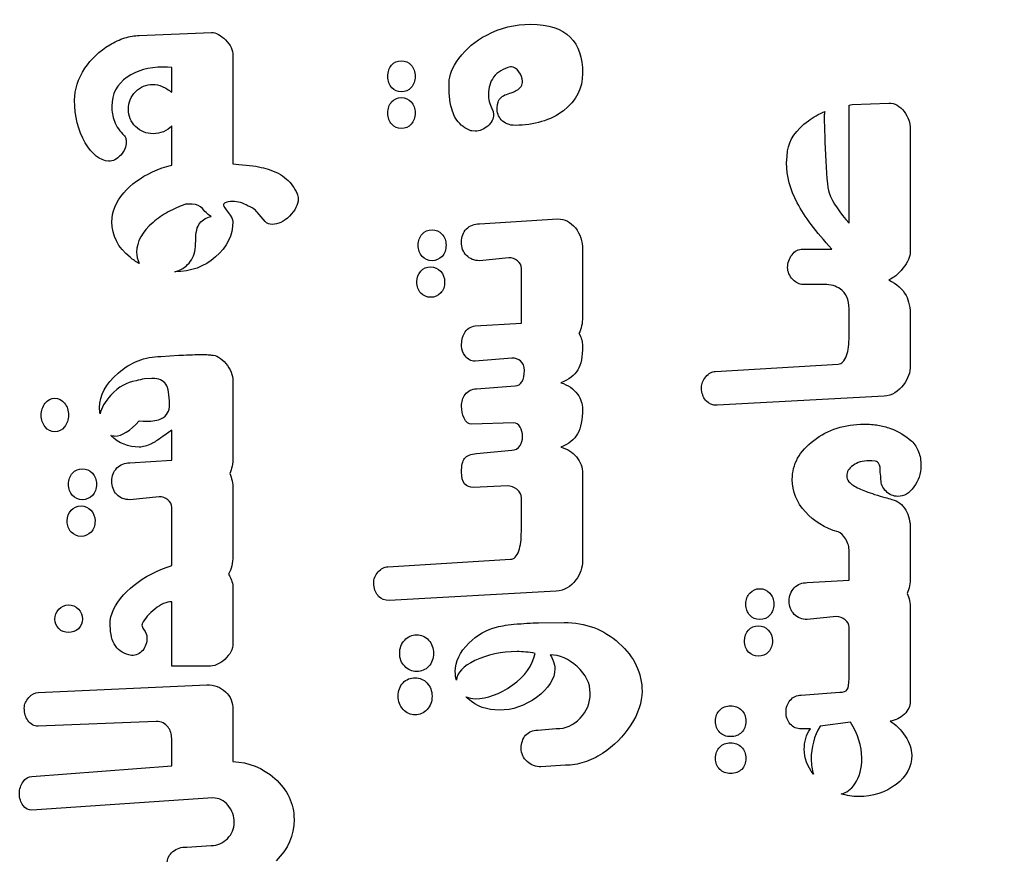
# Model space of a CAD drawing. Extents: x -11 to 3328, y 13 to 1701.
# Drawn here: x 2536.6 to 2665.1, y 1393.1 to 1503.5 of the extents above; entities that cross this region are included whole.
import ezdxf

# ---------------------------------------------------------------- set-up
doc = ezdxf.new("R2010")
doc.units = 0
doc.layers.add('H0107_Printing_Least_5', color=7, linetype='CONTINUOUS')

msp = doc.modelspace()

# ---------------------------------------------------------------- linework, layer by layer
at = {"layer": 'H0107_Printing_Least_5', "color": 1}
for points in [[(2552.460236, 1501.394462), (2561.994236, 1501.807462)], [(2564.832236, 1498.787463), (2564.832236, 1484.452463)], [(2556.744236, 1493.917463), (2556.744236, 1497.185463), (2556.165236, 1497.235463), (2555.603236, 1497.235463)], [(2601.632235, 1497.251463), (2601.498235, 1497.251463)], [(2593.402235, 1494.560463), (2593.402235, 1495.188463)], [(2599.724235, 1491.837463), (2599.789235, 1492.316463), (2599.856235, 1492.596463)], [(2599.046235, 1491.772463), (2599.228235, 1491.375463), (2599.278235, 1490.963463)], [(2646.246234, 1476.619463), (2646.246234, 1492.218463)], [(2646.651234, 1492.283463), (2651.492234, 1492.480463)], [(2556.744236, 1484.266463), (2556.744236, 1489.460463)], [(2596.818235, 1488.768463), (2596.389235, 1488.800463)], [(2654.334234, 1489.031463), (2654.334234, 1472.806463)], [(2637.994234, 1484.574463), (2638.043234, 1485.449463), (2638.126234, 1486.159463)], [(2559.455236, 1479.113463), (2559.056236, 1479.113463), (2558.565236, 1479.113463)], [(2569.075236, 1476.834463), (2568.035236, 1478.072463)], [(2597.416235, 1476.554463), (2607.778235, 1477.181463)], [(2601.288235, 1472.064463), (2597.417235, 1471.668463)], [(2611.029235, 1473.104463), (2611.029235, 1464.225463)], [(2640.122234, 1473.202463), (2643.968234, 1473.202463)], [(2596.835235, 1463.054463), (2602.942235, 1463.437463), (2602.942235, 1470.646463)], [(2642.971234, 1468.514463), (2640.126234, 1468.514463)], [(2646.246234, 1461.699463), (2646.246234, 1465.296463)], [(2654.334234, 1464.289463), (2654.334234, 1461.699463), (2654.334234, 1461.483463), (2654.334234, 1457.804464)], [(2555.301236, 1459.009464), (2557.697236, 1459.191464)], [(2560.093236, 1459.273464), (2560.341236, 1459.273464), (2560.572236, 1459.273464), (2560.754236, 1459.273464), (2561.382236, 1459.273464)], [(2601.691235, 1458.795464), (2596.831235, 1458.383464)], [(2628.602234, 1457.023464), (2644.793234, 1458.006464)], [(2554.133236, 1456.112464), (2553.169236, 1456.042464)], [(2564.832236, 1455.758464), (2564.832236, 1445.657464)], [(2597.029235, 1454.735464), (2602.119235, 1455.131464)], [(2626.737234, 1454.599464), (2626.737234, 1454.731464), (2626.737234, 1454.896464)], [(2650.867234, 1453.775464), (2628.800234, 1452.571464)], [(2552.455236, 1450.498464), (2552.991236, 1450.462464), (2553.454236, 1450.462464)], [(2601.921235, 1450.245464), (2596.420235, 1450.064464)], [(2551.218236, 1444.980464), (2556.744236, 1445.314464), (2556.744236, 1449.272464), (2555.554236, 1448.429464)], [(2597.029235, 1446.218464), (2601.690235, 1446.630464)], [(2649.671234, 1445.177464), (2649.246234, 1445.243464), (2648.887234, 1445.243464)], [(2650.455234, 1442.783464), (2650.422234, 1443.212464), (2650.356234, 1443.741464)], [(2611.029235, 1443.544464), (2611.029235, 1435.919464), (2611.029235, 1435.704464), (2611.029235, 1432.024464)], [(2564.832236, 1441.530464), (2564.832236, 1432.650464)], [(2601.093235, 1441.910464), (2596.637235, 1441.712464)], [(2555.090236, 1440.490464), (2551.220236, 1440.094464)], [(2602.942235, 1435.919464), (2602.942235, 1440.342464)], [(2556.744236, 1431.397464), (2556.744236, 1439.071464)], [(2654.334234, 1436.247464), (2654.334234, 1429.827464)], [(2585.298235, 1431.243464), (2601.489235, 1432.227464)], [(2640.720234, 1429.150464), (2646.246234, 1429.484464), (2646.246234, 1433.243464)], [(2564.832236, 1428.640464), (2564.832236, 1421.130464)], [(2583.433235, 1428.820464), (2583.433235, 1428.952464), (2583.433235, 1429.116464)], [(2607.563235, 1427.996464), (2585.495235, 1426.792464)], [(2561.581236, 1418.093465), (2556.744236, 1418.093465), (2556.744236, 1426.610464)], [(2644.592234, 1424.660464), (2640.722234, 1424.264464)], [(2654.334234, 1425.700464), (2654.334234, 1416.820465)], [(2548.623236, 1423.441464), (2548.623236, 1424.134464)], [(2605.186235, 1423.837464), (2608.587235, 1423.887464)], [(2646.246234, 1416.475465), (2646.246234, 1423.241464)], [(2539.102237, 1414.643465), (2561.383236, 1415.650465)], [(2654.314234, 1416.475465), (2654.334234, 1416.475465), (2654.334234, 1413.470465)], [(2639.928234, 1414.279465), (2645.006234, 1414.659465)], [(2564.832236, 1412.366465), (2564.832236, 1405.549465)], [(2554.696236, 1410.797465), (2539.102237, 1410.187465)], [(2646.436234, 1410.708465), (2642.405234, 1410.183465)], [(2605.121235, 1409.659465), (2607.563235, 1409.857465)], [(2641.130234, 1409.823465), (2639.924234, 1409.823465)], [(2538.275237, 1403.536465), (2556.744236, 1404.948465), (2556.744236, 1408.553465)], [(2608.785235, 1405.021465), (2605.533235, 1404.823465)], [(2562.174236, 1400.711465), (2538.274237, 1399.082465)], [(2558.725236, 1394.226465), (2561.976236, 1394.424465)]]:
    msp.add_lwpolyline(points, dxfattribs=at)
for points in [[(2609.410235, 1501.180462)], [(2587.080235, 1498.060463)], [(2587.080235, 1493.207463)], [(2653.524234, 1491.358463)], [(2556.276236, 1478.106463)], [(2591.141235, 1475.746463)], [(2589.655235, 1470.282463)], [(2541.295236, 1449.073464)], [(2544.943236, 1440.094464)], [(2544.761236, 1435.257464)], [(2634.445234, 1428.341464)], [(2554.523236, 1425.661464)], [(2634.263234, 1423.439464)], [(2543.111236, 1422.549464)], [(2596.009235, 1421.164464)], [(2586.865235, 1419.810465)], [(2590.472235, 1415.890465)], [(2630.583234, 1412.876465)], [(2630.583234, 1407.974465)]]:
    msp.add_lwpolyline(points, close=True, dxfattribs=at)
for points in [[(2756.453231, 1445.653464), (2756.453231, 1573.248461), (2668.124233, 1661.578458), (2540.529236, 1661.578458)], [(2598.375235, 1501.477462), (2600.148235, 1502.423462), (2602.081235, 1502.896462), (2604.173235, 1502.896462)], [(2604.173235, 1502.896462), (2606.519235, 1502.896462), (2608.266235, 1502.324462), (2609.410235, 1501.180462)], [(2561.994236, 1501.807462), (2562.587236, 1501.807462), (2563.210236, 1501.479462), (2563.859236, 1500.824462)], [(2548.546236, 1500.189462), (2549.207236, 1500.574462), (2549.867236, 1500.871462), (2550.528236, 1501.081462)], [(2550.528236, 1501.081462), (2551.189236, 1501.289462), (2551.833236, 1501.394462), (2552.460236, 1501.394462)], [(2563.859236, 1500.824462), (2564.507236, 1500.170462), (2564.832236, 1499.491463), (2564.832236, 1498.787463)], [(2594.690235, 1498.374463), (2595.638235, 1499.661463), (2596.866235, 1500.696462), (2598.375235, 1501.477462)], [(2609.410235, 1501.180462), (2610.490235, 1500.101462), (2611.029235, 1498.511463), (2611.029235, 1496.409463)], [(2545.275236, 1497.086463), (2546.101236, 1498.319463), (2547.191236, 1499.353463), (2548.546236, 1500.189462)], [(2585.801235, 1497.491463), (2586.137235, 1497.870463), (2586.563235, 1498.060463), (2587.080235, 1498.060463)], [(2587.080235, 1498.060463), (2587.609235, 1498.060463), (2588.046235, 1497.870463), (2588.392235, 1497.491463)], [(2593.402235, 1495.188463), (2593.402235, 1496.134463), (2593.831235, 1497.196463), (2594.690235, 1498.374463)], [(2543.919236, 1492.877463), (2543.919236, 1494.297463), (2544.371236, 1495.700463), (2545.275236, 1497.086463)], [(2555.603236, 1497.235463), (2553.706236, 1497.235463), (2552.125236, 1496.794463), (2550.856236, 1495.914463)], [(2585.298235, 1496.013463), (2585.298235, 1496.618463), (2585.465235, 1497.111463), (2585.801235, 1497.491463)], [(2588.392235, 1497.491463), (2588.738235, 1497.111463), (2588.912235, 1496.618463), (2588.912235, 1496.013463)], [(2601.498235, 1497.251463), (2600.549235, 1497.053463), (2599.808235, 1496.601463), (2599.278235, 1495.898463)], [(2602.610235, 1496.632463), (2602.289235, 1497.045463), (2601.963235, 1497.251463), (2601.632235, 1497.251463)], [(2603.090235, 1495.369463), (2603.090235, 1495.798463), (2602.930235, 1496.219463), (2602.610235, 1496.632463)], [(2611.029235, 1496.409463), (2611.029235, 1494.429463), (2610.186235, 1492.784463), (2608.501235, 1491.474463)], [(2550.856236, 1495.914463), (2549.500236, 1494.957463), (2548.822236, 1493.676463), (2548.822236, 1492.068463)], [(2585.826235, 1494.520463), (2585.474235, 1494.888463), (2585.298235, 1495.386463), (2585.298235, 1496.013463)], [(2588.912235, 1496.013463), (2588.912235, 1495.419463), (2588.736235, 1494.929463), (2588.384235, 1494.544463)], [(2599.278235, 1495.898463), (2598.815235, 1495.270463), (2598.585235, 1494.528463), (2598.585235, 1493.670463)], [(2602.900235, 1494.685463), (2603.027235, 1494.888463), (2603.090235, 1495.116463), (2603.090235, 1495.369463)], [(2551.017236, 1491.656463), (2551.017236, 1492.580463), (2551.335236, 1493.359463), (2551.969236, 1493.992463)], [(2551.969236, 1493.992463), (2552.603236, 1494.625463), (2553.373236, 1494.941463), (2554.278236, 1494.941463)], [(2554.278236, 1494.941463), (2554.643236, 1494.941463), (2555.045236, 1494.852463), (2555.486236, 1494.677463)], [(2555.486236, 1494.677463), (2555.906236, 1494.489463), (2556.325236, 1494.236463), (2556.744236, 1493.917463)], [(2587.080235, 1493.967463), (2586.596235, 1493.967463), (2586.178235, 1494.151463), (2585.826235, 1494.520463)], [(2588.384235, 1494.544463), (2588.032235, 1494.159463), (2587.597235, 1493.967463), (2587.080235, 1493.967463)], [(2593.434235, 1493.480463), (2593.413235, 1493.783463), (2593.402235, 1494.143463), (2593.402235, 1494.560463)], [(2600.984235, 1493.637463), (2601.315235, 1493.735463), (2601.568235, 1493.818463), (2601.739235, 1493.884463)], [(2601.739235, 1493.884463), (2601.910235, 1493.950463), (2602.114235, 1494.049463), (2602.352235, 1494.181463)], [(2602.352235, 1494.181463), (2602.590235, 1494.313463), (2602.773235, 1494.481463), (2602.900235, 1494.685463)], [(2545.323236, 1487.249463), (2544.387236, 1488.855463), (2543.919236, 1490.732463), (2543.919236, 1492.877463)], [(2585.298235, 1491.177463), (2585.298235, 1491.772463), (2585.465235, 1492.258463), (2585.801235, 1492.638463)], [(2585.801235, 1492.638463), (2586.137235, 1493.018463), (2586.563235, 1493.207463), (2587.080235, 1493.207463)], [(2587.080235, 1493.207463), (2587.597235, 1493.207463), (2588.032235, 1493.018463), (2588.384235, 1492.638463)], [(2588.384235, 1492.638463), (2588.736235, 1492.258463), (2588.912235, 1491.772463), (2588.912235, 1491.177463)], [(2593.533235, 1492.596463), (2593.490235, 1492.883463), (2593.457235, 1493.177463), (2593.434235, 1493.480463)], [(2594.243235, 1490.500463), (2593.924235, 1491.050463), (2593.688235, 1491.749463), (2593.533235, 1492.596463)], [(2598.585235, 1493.670463), (2598.585235, 1492.987463), (2598.739235, 1492.355463), (2599.046235, 1491.772463)], [(2599.856235, 1492.596463), (2600.033235, 1493.092463), (2600.409235, 1493.439463), (2600.984235, 1493.637463)], [(2548.822236, 1492.068463), (2548.822236, 1491.376463), (2548.938236, 1490.715463), (2549.172236, 1490.088463)], [(2551.977236, 1489.378463), (2551.337236, 1490.006463), (2551.017236, 1490.765463), (2551.017236, 1491.656463)], [(2600.285235, 1490.285463), (2599.911235, 1490.715463), (2599.724235, 1491.232463), (2599.724235, 1491.837463)], [(2608.501235, 1491.474463), (2607.652235, 1490.836463), (2606.694235, 1490.354463), (2605.624235, 1490.030463)], [(2640.861234, 1490.145463), (2641.526234, 1490.638463), (2642.255234, 1491.027463), (2643.022234, 1491.356463)], [(2643.022234, 1491.356463), (2642.986234, 1491.167463), (2642.962234, 1490.974463), (2642.962234, 1490.772463)], [(2646.246234, 1492.218463), (2646.383234, 1492.236463), (2646.511234, 1492.269463), (2646.651234, 1492.283463)], [(2651.492234, 1492.480463), (2652.274234, 1492.480463), (2652.951234, 1492.106463), (2653.524234, 1491.358463)], [(2653.524234, 1491.358463), (2654.064234, 1490.654463), (2654.334234, 1489.878463), (2654.334234, 1489.031463)], [(2549.172236, 1490.088463), (2549.316236, 1489.714463), (2549.493236, 1489.373463), (2549.705236, 1489.065463)], [(2585.826235, 1489.684463), (2585.474235, 1490.052463), (2585.298235, 1490.550463), (2585.298235, 1491.177463)], [(2588.912235, 1491.177463), (2588.912235, 1490.583463), (2588.736235, 1490.093463), (2588.384235, 1489.708463)], [(2596.009235, 1488.932463), (2595.261235, 1489.262463), (2594.672235, 1489.785463), (2594.243235, 1490.500463)], [(2599.278235, 1490.963463), (2599.278235, 1490.412463), (2599.019235, 1489.909463), (2598.502235, 1489.452463)], [(2602.120235, 1489.543463), (2601.349235, 1489.543463), (2600.737235, 1489.791463), (2600.285235, 1490.285463)], [(2605.624235, 1490.030463), (2604.555235, 1489.705463), (2603.388235, 1489.543463), (2602.120235, 1489.543463)], [(2638.126234, 1486.159463), (2638.324234, 1487.611463), (2639.236234, 1488.940463), (2640.861234, 1490.145463)], [(2642.962234, 1490.772463), (2642.962234, 1489.528463), (2643.172234, 1481.746463), (2643.592234, 1480.646463)], [(2549.705236, 1489.065463), (2549.916236, 1488.756463), (2550.159236, 1488.481463), (2550.436236, 1488.240463)], [(2554.278236, 1488.438463), (2553.384236, 1488.438463), (2552.617236, 1488.752463), (2551.977236, 1489.378463)], [(2555.652236, 1488.701463), (2555.210236, 1488.525463), (2554.753236, 1488.438463), (2554.278236, 1488.438463)], [(2556.744236, 1489.460463), (2556.469236, 1489.175463), (2556.104236, 1488.922463), (2555.652236, 1488.701463)], [(2587.080235, 1489.130463), (2586.596235, 1489.130463), (2586.178235, 1489.314463), (2585.826235, 1489.684463)], [(2588.384235, 1489.708463), (2588.032235, 1489.323463), (2587.597235, 1489.130463), (2587.080235, 1489.130463)], [(2596.389235, 1488.800463), (2596.224235, 1488.833463), (2596.098235, 1488.877463), (2596.009235, 1488.932463)], [(2598.502235, 1489.452463), (2597.985235, 1488.996463), (2597.424235, 1488.768463), (2596.818235, 1488.768463)], [(2550.436236, 1488.240463), (2550.548236, 1488.107463), (2550.626236, 1487.973463), (2550.670236, 1487.835463)], [(2550.670236, 1487.835463), (2550.714236, 1487.697463), (2550.737236, 1487.530463), (2550.737236, 1487.332463)], [(2548.409236, 1484.807463), (2547.254236, 1484.906463), (2546.225236, 1485.719463), (2545.323236, 1487.249463)], [(2550.737236, 1487.332463), (2550.737236, 1486.726463), (2550.493236, 1486.154463), (2550.005236, 1485.616463)], [(2550.005236, 1485.616463), (2549.518236, 1485.076463), (2548.985236, 1484.807463), (2548.409236, 1484.807463)], [(2554.183236, 1483.398463), (2555.047236, 1483.805463), (2555.900236, 1484.086463), (2556.744236, 1484.266463)], [(2564.832236, 1484.452463), (2564.837236, 1484.452463), (2564.842236, 1484.452463), (2564.847236, 1484.451463)], [(2564.847236, 1484.451463), (2565.302236, 1484.424463), (2565.888236, 1484.372463), (2566.603236, 1484.295463)], [(2566.603236, 1484.295463), (2567.790236, 1484.174463), (2568.747236, 1483.992463), (2569.473236, 1483.751463)], [(2569.473236, 1483.751463), (2570.430236, 1483.464463), (2571.244236, 1483.029463), (2571.914236, 1482.446463)], [(2639.404234, 1479.301463), (2638.464234, 1481.100463), (2637.994234, 1482.858463), (2637.994234, 1484.574463)], [(2550.406236, 1480.623463), (2551.373236, 1481.743463), (2552.632236, 1482.668463), (2554.183236, 1483.398463)], [(2571.914236, 1482.446463), (2572.507236, 1481.918463), (2572.970236, 1481.275463), (2573.299236, 1480.515463)], [(2548.839236, 1476.819463), (2548.839236, 1478.114463), (2549.361236, 1479.382463), (2550.406236, 1480.623463)], [(2573.448236, 1479.806463), (2573.448236, 1479.046463), (2573.069236, 1478.298463), (2572.309236, 1477.560463)], [(2573.299236, 1480.515463), (2573.344236, 1480.405463), (2573.380236, 1480.298463), (2573.407236, 1480.193463)], [(2573.407236, 1480.193463), (2573.434236, 1480.089463), (2573.448236, 1479.959463), (2573.448236, 1479.806463)], [(2643.592234, 1480.646463), (2644.123234, 1479.303463), (2645.008234, 1477.961463), (2646.246234, 1476.619463)], [(2558.565236, 1479.113463), (2557.767236, 1478.845463), (2557.003236, 1478.508463), (2556.276236, 1478.106463)], [(2560.808236, 1478.558463), (2560.501236, 1478.928463), (2560.049236, 1479.113463), (2559.455236, 1479.113463)], [(2561.975236, 1477.510463), (2561.647236, 1477.654463), (2561.258236, 1478.004463), (2560.808236, 1478.558463)], [(2563.792236, 1479.294463), (2563.661236, 1479.239463), (2563.594236, 1479.134463), (2563.594236, 1478.980463)], [(2563.594236, 1478.980463), (2563.594236, 1478.848463), (2563.801236, 1478.529463), (2564.213236, 1478.023463)], [(2564.782236, 1479.492463), (2564.420236, 1479.492463), (2564.090236, 1479.426463), (2563.792236, 1479.294463)], [(2566.846236, 1478.881463), (2566.196236, 1479.288463), (2565.509236, 1479.492463), (2564.782236, 1479.492463)], [(2568.035236, 1478.072463), (2567.748236, 1478.446463), (2567.351236, 1478.716463), (2566.846236, 1478.881463)], [(2643.968234, 1473.202463), (2641.867234, 1475.469463), (2640.345234, 1477.502463), (2639.404234, 1479.301463)], [(2556.276236, 1478.106463), (2555.549236, 1477.701463), (2554.888236, 1477.241463), (2554.295236, 1476.724463)], [(2560.457236, 1476.632463), (2560.822236, 1477.074463), (2561.328236, 1477.366463), (2561.975236, 1477.510463)], [(2564.213236, 1478.023463), (2564.626236, 1477.516463), (2564.832236, 1477.121463), (2564.832236, 1476.834463)], [(2572.309236, 1477.560463), (2571.550236, 1476.823463), (2570.796236, 1476.455463), (2570.048236, 1476.455463)], [(2607.778235, 1477.181463), (2608.680235, 1477.181463), (2609.448235, 1476.785463), (2610.080235, 1475.993463)], [(2551.232236, 1472.117463), (2549.637236, 1473.418463), (2548.839236, 1474.986463), (2548.839236, 1476.819463)], [(2554.295236, 1476.724463), (2552.839236, 1475.482463), (2552.112236, 1474.179463), (2552.112236, 1472.814463)], [(2559.910236, 1474.305463), (2559.910236, 1475.415463), (2560.093236, 1476.189463), (2560.457236, 1476.632463)], [(2564.832236, 1476.834463), (2564.832236, 1475.041463), (2564.068236, 1473.481463), (2562.538236, 1472.155463)], [(2570.048236, 1476.455463), (2569.663236, 1476.455463), (2569.338236, 1476.581463), (2569.075236, 1476.834463)], [(2595.019235, 1474.128463), (2595.019235, 1474.821463), (2595.245235, 1475.399463), (2595.697235, 1475.861463)], [(2595.697235, 1475.861463), (2596.149235, 1476.323463), (2596.721235, 1476.554463), (2597.416235, 1476.554463)], [(2610.080235, 1475.993463), (2610.714235, 1475.200463), (2611.029235, 1474.238463), (2611.029235, 1473.104463)], [(2589.308235, 1473.715463), (2589.308235, 1474.310463), (2589.485235, 1474.797463), (2589.837235, 1475.176463)], [(2589.837235, 1475.176463), (2590.189235, 1475.556463), (2590.624235, 1475.746463), (2591.141235, 1475.746463)], [(2591.141235, 1475.746463), (2591.658235, 1475.746463), (2592.095235, 1475.556463), (2592.453235, 1475.176463)], [(2592.453235, 1475.176463), (2592.811235, 1474.797463), (2592.989235, 1474.310463), (2592.989235, 1473.715463)], [(2559.787236, 1472.887463), (2559.869236, 1473.298463), (2559.910236, 1473.770463), (2559.910236, 1474.305463)], [(2589.828235, 1472.238463), (2589.482235, 1472.618463), (2589.308235, 1473.110463), (2589.308235, 1473.715463)], [(2592.989235, 1473.715463), (2592.989235, 1473.110463), (2592.816235, 1472.618463), (2592.469235, 1472.238463)], [(2595.690235, 1472.362463), (2595.243235, 1472.824463), (2595.019235, 1473.413463), (2595.019235, 1474.128463)], [(2552.445236, 1471.290463), (2552.022236, 1471.528463), (2551.617236, 1471.803463), (2551.232236, 1472.117463)], [(2552.112236, 1472.814463), (2552.112236, 1472.306463), (2552.238236, 1471.798463), (2552.445236, 1471.290463)], [(2562.538236, 1472.155463), (2561.059236, 1470.873463), (2559.268236, 1470.217463), (2557.172236, 1470.175463)], [(2559.355236, 1471.778463), (2559.561236, 1472.106463), (2559.705236, 1472.477463), (2559.787236, 1472.887463)], [(2591.141235, 1471.668463), (2590.612235, 1471.668463), (2590.175235, 1471.858463), (2589.828235, 1472.238463)], [(2592.469235, 1472.238463), (2592.123235, 1471.858463), (2591.680235, 1471.668463), (2591.141235, 1471.668463)], [(2597.417235, 1471.668463), (2596.712235, 1471.668463), (2596.136235, 1471.900463), (2595.690235, 1472.362463)], [(2602.437235, 1471.652463), (2602.101235, 1471.927463), (2601.718235, 1472.064463), (2601.288235, 1472.064463)], [(2638.125234, 1470.776463), (2638.125234, 1471.392463), (2638.318234, 1471.950463), (2638.704234, 1472.451463)], [(2638.704234, 1472.451463), (2639.089234, 1472.952463), (2639.562234, 1473.202463), (2640.122234, 1473.202463)], [(2654.334234, 1472.806463), (2654.334234, 1472.211463), (2654.010234, 1471.502463), (2653.363234, 1470.677463)], [(2557.691236, 1470.375463), (2558.410236, 1470.694463), (2558.965236, 1471.162463), (2559.355236, 1471.778463)], [(2589.655235, 1470.282463), (2589.985235, 1470.656463), (2590.420235, 1470.844463), (2590.959235, 1470.844463)], [(2590.959235, 1470.844463), (2591.465235, 1470.844463), (2591.900235, 1470.654463), (2592.263235, 1470.274463)], [(2602.942235, 1470.646463), (2602.942235, 1471.042463), (2602.774235, 1471.377463), (2602.437235, 1471.652463)], [(2638.820234, 1469.175463), (2638.357234, 1469.659463), (2638.125234, 1470.192463), (2638.125234, 1470.776463)], [(2557.172236, 1470.175463), (2557.345236, 1470.233463), (2557.518236, 1470.299463), (2557.691236, 1470.375463)], [(2589.127235, 1468.863463), (2589.127235, 1469.446463), (2589.303235, 1469.919463), (2589.655235, 1470.282463)], [(2592.263235, 1470.274463), (2592.626235, 1469.895463), (2592.808235, 1469.424463), (2592.808235, 1468.863463)], [(2653.363234, 1470.677463), (2652.715234, 1469.851463), (2652.087234, 1469.334463), (2651.478234, 1469.125463)], [(2589.663235, 1467.386463), (2589.306235, 1467.754463), (2589.127235, 1468.246463), (2589.127235, 1468.863463)], [(2592.808235, 1468.863463), (2592.808235, 1468.269463), (2592.634235, 1467.781463), (2592.288235, 1467.402463)], [(2640.126234, 1468.514463), (2639.686234, 1468.514463), (2639.250234, 1468.734463), (2638.820234, 1469.175463)], [(2645.072234, 1467.937463), (2644.521234, 1468.322463), (2643.820234, 1468.514463), (2642.971234, 1468.514463)], [(2651.478234, 1469.125463), (2652.552234, 1468.619463), (2653.316234, 1467.937463), (2653.769234, 1467.078463)], [(2590.959235, 1466.832463), (2590.453235, 1466.832463), (2590.021235, 1467.016463), (2589.663235, 1467.386463)], [(2592.288235, 1467.402463), (2591.941235, 1467.022463), (2591.498235, 1466.832463), (2590.959235, 1466.832463)], [(2646.246234, 1465.296463), (2646.246234, 1466.517463), (2645.855234, 1467.397463), (2645.072234, 1467.937463)], [(2653.769234, 1467.078463), (2654.146234, 1466.363463), (2654.334234, 1465.433463), (2654.334234, 1464.289463)], [(2595.415235, 1462.096463), (2595.712235, 1462.635463), (2596.186235, 1462.955463), (2596.835235, 1463.054463)], [(2611.029235, 1464.225463), (2611.029235, 1463.400463), (2610.864235, 1462.672463), (2610.553235, 1462.031463)], [(2595.036235, 1460.380463), (2595.036235, 1461.051463), (2595.162235, 1461.623463), (2595.415235, 1462.096463)], [(2610.553235, 1462.031463), (2610.858235, 1461.565463), (2611.029235, 1461.022463), (2611.029235, 1460.380463)], [(2645.913234, 1459.144464), (2646.135234, 1459.792464), (2646.246234, 1460.643463), (2646.246234, 1461.699463)], [(2557.697236, 1459.191464), (2558.061236, 1459.191464), (2558.529236, 1459.205464), (2559.102236, 1459.232464)], [(2559.102236, 1459.232464), (2559.674236, 1459.260464), (2560.005236, 1459.273464), (2560.093236, 1459.273464)], [(2561.382236, 1459.273464), (2561.657236, 1459.240464), (2561.861236, 1459.218464), (2561.994236, 1459.208464)], [(2561.994236, 1459.208464), (2562.631236, 1459.208464), (2563.264236, 1458.833464), (2563.892236, 1458.085464)], [(2595.497235, 1459.093464), (2595.189235, 1459.499464), (2595.036235, 1459.928464), (2595.036235, 1460.380463)], [(2611.029235, 1460.380463), (2611.029235, 1458.993464), (2610.819235, 1457.948464), (2610.399235, 1457.244464)], [(2644.793234, 1458.006464), (2645.272234, 1458.006464), (2645.645234, 1458.386464), (2645.913234, 1459.144464)], [(2549.650236, 1456.798464), (2551.324236, 1458.272464), (2553.208236, 1459.009464), (2555.301236, 1459.009464)], [(2563.892236, 1458.085464), (2564.519236, 1457.336464), (2564.832236, 1456.561464), (2564.832236, 1455.758464)], [(2596.831235, 1458.383464), (2596.304235, 1458.383464), (2595.859235, 1458.619464), (2595.497235, 1459.093464)], [(2602.827235, 1458.432464), (2602.530235, 1458.674464), (2602.152235, 1458.795464), (2601.691235, 1458.795464)], [(2603.338235, 1457.161464), (2603.338235, 1457.733464), (2603.168235, 1458.157464), (2602.827235, 1458.432464)], [(2547.205236, 1452.275464), (2547.205236, 1453.870464), (2548.019236, 1455.378464), (2549.650236, 1456.798464)], [(2603.025235, 1455.676464), (2603.234235, 1456.060464), (2603.338235, 1456.556464), (2603.338235, 1457.161464)], [(2610.399235, 1457.244464), (2609.978235, 1456.539464), (2609.236235, 1455.973464), (2608.174235, 1455.544464)], [(2627.322234, 1456.330464), (2627.714234, 1456.792464), (2628.140234, 1457.023464), (2628.602234, 1457.023464)], [(2654.334234, 1457.804464), (2654.334234, 1456.911464), (2654.036234, 1456.070464), (2653.438234, 1455.278464)], [(2552.027236, 1455.792464), (2550.815236, 1455.626464), (2549.710236, 1454.999464), (2548.711236, 1453.910464)], [(2553.169236, 1456.042464), (2552.788236, 1455.993464), (2552.407236, 1455.911464), (2552.027236, 1455.792464)], [(2555.970236, 1455.349464), (2555.649236, 1455.857464), (2555.036236, 1456.112464), (2554.133236, 1456.112464)], [(2556.450236, 1452.701464), (2556.450236, 1453.957464), (2556.290236, 1454.839464), (2555.970236, 1455.349464)], [(2602.119235, 1455.131464), (2602.504235, 1455.131464), (2602.805235, 1455.313464), (2603.025235, 1455.676464)], [(2608.174235, 1455.544464), (2609.115235, 1455.257464), (2609.846235, 1454.751464), (2610.366235, 1454.025464)], [(2626.737234, 1454.896464), (2626.737234, 1455.390464), (2626.932234, 1455.869464), (2627.322234, 1456.330464)], [(2595.514235, 1453.992464), (2595.876235, 1454.488464), (2596.382235, 1454.735464), (2597.029235, 1454.735464)], [(2610.366235, 1454.025464), (2610.809235, 1453.420464), (2611.029235, 1452.765464), (2611.029235, 1452.061464)], [(2627.391234, 1453.107464), (2627.056234, 1453.464464), (2626.837234, 1453.962464), (2626.737234, 1454.599464)], [(2653.438234, 1455.278464), (2652.775234, 1454.375464), (2651.918234, 1453.875464), (2650.867234, 1453.775464)], [(2539.496237, 1451.269464), (2539.496237, 1451.863464), (2539.673237, 1452.383464), (2540.025236, 1452.828464)], [(2540.025236, 1452.828464), (2540.377236, 1453.274464), (2540.800236, 1453.496464), (2541.295236, 1453.496464)], [(2541.295236, 1453.496464), (2541.813236, 1453.496464), (2542.244236, 1453.282464), (2542.591236, 1452.853464)], [(2542.591236, 1452.853464), (2542.938236, 1452.424464), (2543.111236, 1451.896464), (2543.111236, 1451.269464)], [(2548.711236, 1453.910464), (2547.893236, 1453.018464), (2547.429236, 1452.193464), (2547.280236, 1451.428464)], [(2595.036235, 1452.457464), (2595.036235, 1453.040464), (2595.195235, 1453.552464), (2595.514235, 1453.992464)], [(2628.800234, 1452.571464), (2628.196234, 1452.571464), (2627.726234, 1452.749464), (2627.391234, 1453.107464)], [(2547.280236, 1451.428464), (2547.241236, 1451.703464), (2547.205236, 1451.981464), (2547.205236, 1452.275464)], [(2555.416236, 1450.819464), (2556.106236, 1451.173464), (2556.450236, 1451.801464), (2556.450236, 1452.701464)], [(2595.365235, 1450.889464), (2595.145235, 1451.362464), (2595.036235, 1451.884464), (2595.036235, 1452.457464)], [(2611.029235, 1452.061464), (2611.029235, 1450.674464), (2610.811235, 1449.594464), (2610.374235, 1448.817464)], [(2540.016236, 1449.717464), (2539.670237, 1450.146464), (2539.496237, 1450.663464), (2539.496237, 1451.269464)], [(2543.111236, 1451.269464), (2543.111236, 1450.663464), (2542.935236, 1450.146464), (2542.583236, 1449.717464)], [(2549.245236, 1448.508464), (2550.172236, 1448.508464), (2551.243236, 1449.172464), (2552.455236, 1450.498464)], [(2553.454236, 1450.462464), (2554.215236, 1450.462464), (2554.870236, 1450.581464), (2555.416236, 1450.819464)], [(2596.420235, 1450.064464), (2595.980235, 1450.064464), (2595.629235, 1450.339464), (2595.365235, 1450.889464)], [(2602.770235, 1449.695464), (2602.544235, 1450.062464), (2602.261235, 1450.245464), (2601.921235, 1450.245464)], [(2541.295236, 1449.073464), (2540.789236, 1449.073464), (2540.363236, 1449.288464), (2540.016236, 1449.717464)], [(2542.583236, 1449.717464), (2542.231236, 1449.288464), (2541.801236, 1449.073464), (2541.295236, 1449.073464)], [(2603.107235, 1448.438464), (2603.107235, 1448.909464), (2602.994235, 1449.327464), (2602.770235, 1449.695464)], [(2641.575234, 1447.925464), (2643.468234, 1449.361464), (2645.685234, 1450.079464), (2648.227234, 1450.079464)], [(2648.227234, 1450.079464), (2648.898234, 1450.079464), (2649.509234, 1450.035464), (2650.059234, 1449.947464)], [(2650.059234, 1449.947464), (2650.610234, 1449.859464), (2651.159234, 1449.710464), (2651.709234, 1449.501464)], [(2651.709234, 1449.501464), (2652.755234, 1449.116464), (2653.690234, 1448.566464), (2654.515234, 1447.850464)], [(2548.742236, 1448.537464), (2548.728236, 1448.551464), (2548.718236, 1448.567464), (2548.704236, 1448.581464)], [(2548.704236, 1448.581464), (2548.874236, 1448.538464), (2549.051236, 1448.508464), (2549.245236, 1448.508464)], [(2552.462236, 1447.043464), (2551.008236, 1447.043464), (2549.767236, 1447.540464), (2548.742236, 1448.537464)], [(2554.703236, 1447.852464), (2554.488236, 1447.708464), (2554.275236, 1447.587464), (2554.066236, 1447.489464)], [(2555.554236, 1448.429464), (2555.202236, 1448.187464), (2554.918236, 1447.995464), (2554.703236, 1447.852464)], [(2602.778235, 1447.255464), (2602.998235, 1447.573464), (2603.107235, 1447.967464), (2603.107235, 1448.438464)], [(2610.374235, 1448.817464), (2609.937235, 1448.042464), (2609.203235, 1447.445464), (2608.174235, 1447.027464)], [(2638.736234, 1442.783464), (2638.736234, 1444.775464), (2639.683234, 1446.489464), (2641.575234, 1447.925464)], [(2654.515234, 1447.850464), (2654.923234, 1447.432464), (2655.227234, 1446.957464), (2655.431234, 1446.423464)], [(2554.066236, 1447.489464), (2553.482236, 1447.192464), (2552.947236, 1447.043464), (2552.462236, 1447.043464)], [(2601.690235, 1446.630464), (2602.130235, 1446.630464), (2602.492235, 1446.839464), (2602.778235, 1447.255464)], [(2608.174235, 1447.027464), (2608.993235, 1446.829464), (2609.674235, 1446.405464), (2610.216235, 1445.756464)], [(2655.431234, 1446.423464), (2655.635234, 1445.889464), (2655.737234, 1445.270464), (2655.737234, 1444.566464)], [(2564.832236, 1445.657464), (2564.832236, 1444.871464), (2564.684236, 1444.173464), (2564.401236, 1443.553464)], [(2595.036235, 1443.759464), (2595.036235, 1444.606464), (2595.170235, 1445.203464), (2595.439235, 1445.550464)], [(2595.439235, 1445.550464), (2595.708235, 1445.896464), (2596.238235, 1446.119464), (2597.029235, 1446.218464)], [(2610.216235, 1445.756464), (2610.758235, 1445.106464), (2611.029235, 1444.369464), (2611.029235, 1443.544464)], [(2648.887234, 1445.243464), (2648.035234, 1445.243464), (2647.330234, 1445.039464), (2646.771234, 1444.632464)], [(2650.226234, 1444.764464), (2650.128234, 1445.039464), (2649.943234, 1445.177464), (2649.671234, 1445.177464)], [(2543.640236, 1443.601464), (2543.992236, 1443.981464), (2544.426236, 1444.171464), (2544.943236, 1444.171464)], [(2544.943236, 1444.171464), (2545.461236, 1444.171464), (2545.898236, 1443.981464), (2546.256236, 1443.601464)], [(2548.822236, 1442.553464), (2548.822236, 1443.246464), (2549.048236, 1443.824464), (2549.500236, 1444.286464)], [(2549.500236, 1444.286464), (2549.952236, 1444.748464), (2550.524236, 1444.980464), (2551.218236, 1444.980464)], [(2595.449235, 1442.216464), (2595.174235, 1442.551464), (2595.036235, 1443.065464), (2595.036235, 1443.759464)], [(2646.771234, 1444.632464), (2646.212234, 1444.225464), (2645.933234, 1443.763464), (2645.933234, 1443.246464)], [(2650.348234, 1444.252464), (2650.342234, 1444.439464), (2650.302234, 1444.610464), (2650.226234, 1444.764464)], [(2650.356234, 1443.741464), (2650.356234, 1443.895464), (2650.353234, 1444.065464), (2650.348234, 1444.252464)], [(2655.737234, 1444.566464), (2655.737234, 1443.532464), (2655.429234, 1442.602464), (2654.812234, 1441.777464)], [(2543.111236, 1442.140464), (2543.111236, 1442.735464), (2543.288236, 1443.222464), (2543.640236, 1443.601464)], [(2546.256236, 1443.601464), (2546.613236, 1443.222464), (2546.792236, 1442.735464), (2546.792236, 1442.140464)], [(2549.492236, 1440.787464), (2549.045236, 1441.249464), (2548.822236, 1441.838464), (2548.822236, 1442.553464)], [(2564.401236, 1443.553464), (2564.680236, 1442.951464), (2564.832236, 1442.282464), (2564.832236, 1441.530464)], [(2640.473234, 1438.476464), (2639.315234, 1439.752464), (2638.736234, 1441.188464), (2638.736234, 1442.783464)], [(2645.933234, 1443.246464), (2645.933234, 1442.982464), (2646.032234, 1442.723464), (2646.231234, 1442.470464)], [(2646.231234, 1442.470464), (2646.495234, 1442.151464), (2646.941234, 1441.848464), (2647.570234, 1441.562464)], [(2651.124234, 1441.207464), (2650.678234, 1441.653464), (2650.455234, 1442.178464), (2650.455234, 1442.783464)], [(2543.631236, 1440.663464), (2543.284236, 1441.043464), (2543.111236, 1441.535464), (2543.111236, 1442.140464)], [(2546.792236, 1442.140464), (2546.792236, 1441.535464), (2546.618236, 1441.043464), (2546.272236, 1440.663464)], [(2596.637235, 1441.712464), (2596.120235, 1441.712464), (2595.724235, 1441.880464), (2595.449235, 1442.216464)], [(2602.331235, 1441.481464), (2601.979235, 1441.767464), (2601.567235, 1441.910464), (2601.093235, 1441.910464)], [(2602.942235, 1440.342464), (2602.942235, 1440.793464), (2602.738235, 1441.173464), (2602.331235, 1441.481464)], [(2647.570234, 1441.562464), (2647.801234, 1441.452464), (2648.083234, 1441.336464), (2648.413234, 1441.215464)], [(2648.413234, 1441.215464), (2648.832234, 1441.061464), (2649.235234, 1440.924464), (2649.621234, 1440.803464)], [(2652.700234, 1440.539464), (2652.095234, 1440.539464), (2651.569234, 1440.762464), (2651.124234, 1441.207464)], [(2654.812234, 1441.777464), (2654.196234, 1440.951464), (2653.492234, 1440.539464), (2652.700234, 1440.539464)], [(2544.943236, 1440.094464), (2544.415236, 1440.094464), (2543.978236, 1440.283464), (2543.631236, 1440.663464)], [(2546.272236, 1440.663464), (2545.925236, 1440.283464), (2545.483236, 1440.094464), (2544.943236, 1440.094464)], [(2551.220236, 1440.094464), (2550.514236, 1440.094464), (2549.938236, 1440.325464), (2549.492236, 1440.787464)], [(2556.240236, 1440.077464), (2555.904236, 1440.352464), (2555.521236, 1440.490464), (2555.090236, 1440.490464)], [(2556.744236, 1439.071464), (2556.744236, 1439.467464), (2556.577236, 1439.803464), (2556.240236, 1440.077464)], [(2649.621234, 1440.803464), (2650.150234, 1440.638464), (2650.593234, 1440.506464), (2650.952234, 1440.407464)], [(2650.952234, 1440.407464), (2651.310234, 1440.308464), (2651.627234, 1440.220464), (2651.903234, 1440.143464)], [(2651.903234, 1440.143464), (2652.675234, 1439.945464), (2653.281234, 1439.471464), (2653.722234, 1438.723464)], [(2542.930236, 1437.288464), (2542.930236, 1437.871464), (2543.106236, 1438.344464), (2543.458236, 1438.707464)], [(2543.458236, 1438.707464), (2543.788236, 1439.081464), (2544.223236, 1439.269464), (2544.761236, 1439.269464)], [(2544.761236, 1439.269464), (2545.268236, 1439.269464), (2545.702236, 1439.079464), (2546.066236, 1438.699464)], [(2546.066236, 1438.699464), (2546.428236, 1438.320464), (2546.610236, 1437.849464), (2546.610236, 1437.288464)], [(2653.722234, 1438.723464), (2654.130234, 1438.030464), (2654.334234, 1437.204464), (2654.334234, 1436.247464)], [(2644.807234, 1435.835464), (2643.043234, 1436.363464), (2641.598234, 1437.243464), (2640.473234, 1438.476464)], [(2543.466236, 1435.811464), (2543.108236, 1436.179464), (2542.930236, 1436.671464), (2542.930236, 1437.288464)], [(2546.610236, 1437.288464), (2546.610236, 1436.694464), (2546.436236, 1436.206464), (2546.090236, 1435.827464)], [(2544.761236, 1435.257464), (2544.255236, 1435.257464), (2543.824236, 1435.441464), (2543.466236, 1435.811464)], [(2546.090236, 1435.827464), (2545.744236, 1435.447464), (2545.301236, 1435.257464), (2544.761236, 1435.257464)], [(2602.608235, 1433.364464), (2602.830235, 1434.012464), (2602.942235, 1434.864464), (2602.942235, 1435.919464)], [(2645.800234, 1434.894464), (2645.479234, 1435.411464), (2645.149234, 1435.724464), (2644.807234, 1435.835464)], [(2646.147234, 1434.094464), (2646.080234, 1434.352464), (2645.965234, 1434.619464), (2645.800234, 1434.894464)], [(2646.246234, 1433.243464), (2646.246234, 1433.551464), (2646.214234, 1433.835464), (2646.147234, 1434.094464)], [(2564.832236, 1432.650464), (2564.832236, 1431.734464), (2564.633236, 1430.935464), (2564.250236, 1430.245464)], [(2601.489235, 1432.227464), (2601.967235, 1432.227464), (2602.340235, 1432.606464), (2602.608235, 1433.364464)], [(2555.316236, 1430.877464), (2555.795236, 1431.079464), (2556.270236, 1431.249464), (2556.744236, 1431.397464)], [(2584.018235, 1430.551464), (2584.409235, 1431.012464), (2584.836235, 1431.243464), (2585.298235, 1431.243464)], [(2611.029235, 1432.024464), (2611.029235, 1431.132464), (2610.732235, 1430.290464), (2610.134235, 1429.498464)], [(2550.821236, 1427.980464), (2552.033236, 1429.157464), (2553.531236, 1430.122464), (2555.316236, 1430.877464)], [(2564.250236, 1430.245464), (2564.562236, 1429.767464), (2564.757236, 1429.232464), (2564.832236, 1428.640464)], [(2583.433235, 1429.116464), (2583.433235, 1429.611464), (2583.628235, 1430.089464), (2584.018235, 1430.551464)], [(2654.334234, 1429.827464), (2654.334234, 1429.041464), (2654.185234, 1428.343464), (2653.903234, 1427.724464)], [(2584.086235, 1427.327464), (2583.751235, 1427.685464), (2583.533235, 1428.182464), (2583.433235, 1428.820464)], [(2610.134235, 1429.498464), (2609.470235, 1428.596464), (2608.613235, 1428.095464), (2607.563235, 1427.996464)], [(2633.141234, 1427.772464), (2633.493234, 1428.152464), (2633.928234, 1428.341464), (2634.445234, 1428.341464)], [(2634.445234, 1428.341464), (2634.962234, 1428.341464), (2635.400234, 1428.152464), (2635.757234, 1427.772464)], [(2638.324234, 1426.724464), (2638.324234, 1427.417464), (2638.549234, 1427.994464), (2639.001234, 1428.457464)], [(2639.001234, 1428.457464), (2639.453234, 1428.919464), (2640.026234, 1429.150464), (2640.720234, 1429.150464)], [(2548.623236, 1424.134464), (2548.811236, 1425.455464), (2549.543236, 1426.737464), (2550.821236, 1427.980464)], [(2585.495235, 1426.792464), (2584.892235, 1426.792464), (2584.422235, 1426.970464), (2584.086235, 1427.327464)], [(2632.612234, 1426.311464), (2632.612234, 1426.905464), (2632.789234, 1427.392464), (2633.141234, 1427.772464)], [(2635.757234, 1427.772464), (2636.115234, 1427.392464), (2636.293234, 1426.905464), (2636.293234, 1426.311464)], [(2653.903234, 1427.724464), (2654.181234, 1427.122464), (2654.334234, 1426.452464), (2654.334234, 1425.700464)], [(2541.823236, 1425.636464), (2542.176236, 1426.010464), (2542.605236, 1426.197464), (2543.111236, 1426.197464)], [(2543.111236, 1426.197464), (2543.618236, 1426.197464), (2544.049236, 1426.013464), (2544.407236, 1425.645464)], [(2556.744236, 1426.610464), (2556.060236, 1426.610464), (2555.319236, 1426.294464), (2554.523236, 1425.661464)], [(2633.132234, 1424.834464), (2632.786234, 1425.213464), (2632.612234, 1425.706464), (2632.612234, 1426.311464)], [(2636.293234, 1426.311464), (2636.293234, 1425.706464), (2636.120234, 1425.213464), (2635.774234, 1424.834464)], [(2638.994234, 1424.957464), (2638.547234, 1425.420464), (2638.324234, 1426.008464), (2638.324234, 1426.724464)], [(2541.295236, 1424.332464), (2541.295236, 1424.827464), (2541.471236, 1425.262464), (2541.823236, 1425.636464)], [(2544.407236, 1425.645464), (2544.765236, 1425.276464), (2544.943236, 1424.838464), (2544.943236, 1424.332464)], [(2554.523236, 1425.661464), (2553.727236, 1425.028464), (2553.169236, 1424.382464), (2552.850236, 1423.721464)], [(2634.445234, 1424.264464), (2633.917234, 1424.264464), (2633.479234, 1424.454464), (2633.132234, 1424.834464)], [(2635.774234, 1424.834464), (2635.427234, 1424.454464), (2634.984234, 1424.264464), (2634.445234, 1424.264464)], [(2640.722234, 1424.264464), (2640.016234, 1424.264464), (2639.440234, 1424.495464), (2638.994234, 1424.957464)], [(2645.741234, 1424.248464), (2645.406234, 1424.523464), (2645.023234, 1424.660464), (2644.592234, 1424.660464)], [(2541.815236, 1423.069464), (2541.469236, 1423.416464), (2541.295236, 1423.837464), (2541.295236, 1424.332464)], [(2544.943236, 1424.332464), (2544.943236, 1423.859464), (2544.767236, 1423.435464), (2544.415236, 1423.061464)], [(2549.325236, 1420.791464), (2548.858236, 1421.479464), (2548.623236, 1422.363464), (2548.623236, 1423.441464)], [(2552.850236, 1423.721464), (2552.827236, 1423.699464), (2552.817236, 1423.633464), (2552.817236, 1423.523464)], [(2552.817236, 1423.523464), (2552.817236, 1423.369464), (2552.884236, 1423.193464), (2553.019236, 1422.995464)], [(2596.009235, 1421.164464), (2597.110235, 1422.242464), (2598.326235, 1422.946464), (2599.657235, 1423.276464)], [(2599.657235, 1423.276464), (2600.351235, 1423.441464), (2601.258235, 1423.584464), (2602.380235, 1423.705464)], [(2602.380235, 1423.705464), (2602.634235, 1423.705464), (2603.068235, 1423.727464), (2603.685235, 1423.771464)], [(2603.685235, 1423.771464), (2604.301235, 1423.815464), (2604.802235, 1423.837464), (2605.186235, 1423.837464)], [(2608.587235, 1423.887464), (2611.393235, 1423.887464), (2613.811235, 1422.976464), (2615.841235, 1421.155464)], [(2632.959234, 1422.878464), (2633.290234, 1423.252464), (2633.725234, 1423.439464), (2634.263234, 1423.439464)], [(2634.263234, 1423.439464), (2634.769234, 1423.439464), (2635.204234, 1423.250464), (2635.568234, 1422.870464)], [(2646.246234, 1423.241464), (2646.246234, 1423.637464), (2646.078234, 1423.973464), (2645.741234, 1424.248464)], [(2543.111236, 1422.549464), (2542.594236, 1422.549464), (2542.162236, 1422.723464), (2541.815236, 1423.069464)], [(2544.415236, 1423.061464), (2544.041236, 1422.720464), (2543.606236, 1422.549464), (2543.111236, 1422.549464)], [(2553.476236, 1421.939464), (2553.476236, 1421.234464), (2553.288236, 1420.654464), (2552.911236, 1420.198464)], [(2553.019236, 1422.995464), (2553.324236, 1422.533464), (2553.476236, 1422.181464), (2553.476236, 1421.939464)], [(2587.526235, 1421.560464), (2587.966235, 1422.033464), (2588.494235, 1422.269464), (2589.110235, 1422.269464)], [(2589.110235, 1422.269464), (2589.726235, 1422.269464), (2590.252235, 1422.030464), (2590.686235, 1421.552464)], [(2632.431234, 1421.458464), (2632.431234, 1422.042464), (2632.607234, 1422.515464), (2632.959234, 1422.878464)], [(2635.568234, 1422.870464), (2635.930234, 1422.490464), (2636.112234, 1422.020464), (2636.112234, 1421.458464)], [(2551.429236, 1419.513465), (2550.495236, 1419.678465), (2549.793236, 1420.104464), (2549.325236, 1420.791464)], [(2564.832236, 1421.130464), (2564.832236, 1420.360464), (2564.469236, 1419.650465), (2563.743236, 1419.001465)], [(2586.865235, 1419.810465), (2586.865235, 1420.503464), (2587.086235, 1421.087464), (2587.526235, 1421.560464)], [(2590.686235, 1421.552464), (2591.121235, 1421.073464), (2591.338235, 1420.492464), (2591.338235, 1419.810465)], [(2594.211235, 1417.400465), (2594.211235, 1418.720465), (2594.810235, 1419.975465), (2596.009235, 1421.164464)], [(2615.841235, 1421.155464), (2617.871235, 1419.334465), (2618.886235, 1417.202465), (2618.886235, 1414.759465)], [(2632.968234, 1419.981465), (2632.610234, 1420.350464), (2632.431234, 1420.842464), (2632.431234, 1421.458464)], [(2636.112234, 1421.458464), (2636.112234, 1420.864464), (2635.938234, 1420.377464), (2635.592234, 1419.998465)], [(2552.911236, 1420.198464), (2552.534236, 1419.741465), (2552.040236, 1419.513465), (2551.429236, 1419.513465)], [(2587.526235, 1418.093465), (2587.086235, 1418.556465), (2586.865235, 1419.128465), (2586.865235, 1419.810465)], [(2591.338235, 1419.810465), (2591.338235, 1419.106465), (2591.121235, 1418.528465), (2590.686235, 1418.077465)], [(2602.374235, 1420.034464), (2600.315235, 1420.034464), (2598.461235, 1419.637465), (2596.811235, 1418.845465)], [(2601.737235, 1415.598465), (2603.427235, 1416.785465), (2604.432235, 1418.185465), (2604.751235, 1419.797465)], [(2604.751235, 1419.797465), (2603.906235, 1419.954465), (2603.114235, 1420.034464), (2602.374235, 1420.034464)], [(2610.303235, 1418.077465), (2609.192235, 1419.089465), (2608.009235, 1419.596465), (2606.754235, 1419.596465)], [(2606.754235, 1419.596465), (2606.854235, 1419.497465), (2606.981235, 1419.240465), (2607.134235, 1418.827465)], [(2634.263234, 1419.428465), (2633.757234, 1419.428465), (2633.325234, 1419.613465), (2632.968234, 1419.981465)], [(2635.592234, 1419.998465), (2635.246234, 1419.618465), (2634.802234, 1419.428465), (2634.263234, 1419.428465)], [(2563.743236, 1419.001465), (2563.072236, 1418.396465), (2562.351236, 1418.093465), (2561.581236, 1418.093465)], [(2589.110235, 1417.400465), (2588.494235, 1417.400465), (2587.966235, 1417.631465), (2587.526235, 1418.093465)], [(2590.686235, 1418.077465), (2590.252235, 1417.625465), (2589.726235, 1417.400465), (2589.110235, 1417.400465)], [(2596.811235, 1418.845465), (2595.262235, 1418.102465), (2594.450235, 1417.240465), (2594.354235, 1416.265465)], [(2607.134235, 1418.827465), (2607.289235, 1418.415465), (2607.365235, 1418.072465), (2607.365235, 1417.796465)], [(2612.037235, 1414.561465), (2612.037235, 1415.826465), (2611.458235, 1416.998465), (2610.303235, 1418.077465)], [(2594.354235, 1416.265465), (2594.266235, 1416.628465), (2594.211235, 1417.004465), (2594.211235, 1417.400465)], [(2607.365235, 1417.796465), (2607.365235, 1416.432465), (2606.556235, 1415.161465), (2604.939235, 1413.984465)], [(2654.334234, 1416.820465), (2654.334234, 1416.701465), (2654.320234, 1416.590465), (2654.314234, 1416.475465)], [(2561.383236, 1415.650465), (2562.384236, 1415.650465), (2563.210236, 1415.342465), (2563.859236, 1414.726465)], [(2586.667235, 1414.148465), (2586.667235, 1414.864465), (2586.882235, 1415.449465), (2587.311235, 1415.906465)], [(2587.311235, 1415.906465), (2587.740235, 1416.363465), (2588.275235, 1416.591465), (2588.912235, 1416.591465)], [(2588.912235, 1416.591465), (2589.507235, 1416.591465), (2590.027235, 1416.357465), (2590.472235, 1415.890465)], [(2590.472235, 1415.890465), (2590.917235, 1415.422465), (2591.141235, 1414.842465), (2591.141235, 1414.148465)], [(2596.889235, 1413.814465), (2598.432235, 1413.814465), (2600.048235, 1414.408465), (2601.737235, 1415.598465)], [(2645.998234, 1415.014465), (2646.163234, 1415.250465), (2646.246234, 1415.737465), (2646.246234, 1416.475465)], [(2537.871237, 1413.975465), (2538.273237, 1414.420465), (2538.683237, 1414.643465), (2539.102237, 1414.643465)], [(2563.859236, 1414.726465), (2564.507236, 1414.110465), (2564.832236, 1413.323465), (2564.832236, 1412.366465)], [(2610.716235, 1411.227465), (2611.596235, 1412.140465), (2612.037235, 1413.251465), (2612.037235, 1414.561465)], [(2618.886235, 1414.759465), (2618.886235, 1413.350465), (2618.388235, 1411.879465), (2617.392235, 1410.344465)], [(2638.473234, 1413.619465), (2638.849234, 1414.059465), (2639.333234, 1414.279465), (2639.928234, 1414.279465)], [(2645.006234, 1414.659465), (2645.502234, 1414.659465), (2645.833234, 1414.777465), (2645.998234, 1415.014465)], [(2537.268237, 1412.580465), (2537.268237, 1413.064465), (2537.469237, 1413.529465), (2537.871237, 1413.975465)], [(2587.328235, 1412.399465), (2586.887235, 1412.872465), (2586.667235, 1413.455465), (2586.667235, 1414.148465)], [(2591.141235, 1414.148465), (2591.141235, 1413.433465), (2590.921235, 1412.845465), (2590.480235, 1412.383465)], [(2595.902235, 1413.785465), (2595.805235, 1413.871465), (2595.735235, 1413.967465), (2595.646235, 1414.056465)], [(2595.646235, 1414.056465), (2596.000235, 1413.911465), (2596.398235, 1413.814465), (2596.889235, 1413.814465)], [(2600.053235, 1412.300465), (2598.413235, 1412.300465), (2597.030235, 1412.795465), (2595.902235, 1413.785465)], [(2604.939235, 1413.984465), (2603.388235, 1412.861465), (2601.759235, 1412.300465), (2600.053235, 1412.300465)], [(2637.911234, 1412.051465), (2637.911234, 1412.656465), (2638.098234, 1413.179465), (2638.473234, 1413.619465)], [(2654.334234, 1413.470465), (2654.334234, 1412.854465), (2654.071234, 1412.288465), (2653.545234, 1411.771465)], [(2537.731237, 1410.930465), (2537.423237, 1411.347465), (2537.268237, 1411.897465), (2537.268237, 1412.580465)], [(2588.912235, 1411.689465), (2588.296235, 1411.689465), (2587.768235, 1411.926465), (2587.328235, 1412.399465)], [(2590.480235, 1412.383465), (2590.040235, 1411.920465), (2589.517235, 1411.689465), (2588.912235, 1411.689465)], [(2628.602234, 1410.846465), (2628.602234, 1411.451465), (2628.783234, 1411.941465), (2629.147234, 1412.315465)], [(2629.147234, 1412.315465), (2629.509234, 1412.689465), (2629.988234, 1412.876465), (2630.583234, 1412.876465)], [(2630.583234, 1412.876465), (2631.166234, 1412.876465), (2631.650234, 1412.689465), (2632.035234, 1412.315465)], [(2632.035234, 1412.315465), (2632.420234, 1411.941465), (2632.612234, 1411.451465), (2632.612234, 1410.846465)], [(2638.472234, 1410.458465), (2638.098234, 1410.882465), (2637.911234, 1411.413465), (2637.911234, 1412.051465)], [(2653.545234, 1411.771465), (2653.019234, 1411.253465), (2652.396234, 1410.945465), (2651.676234, 1410.846465)], [(2539.102237, 1410.187465), (2538.540237, 1410.187465), (2538.083237, 1410.434465), (2537.731237, 1410.930465)], [(2540.529236, 1164.868471), (2668.124233, 1164.868471), (2756.453231, 1283.412468), (2756.453231, 1411.007465)], [(2556.266236, 1410.054465), (2555.891236, 1410.550465), (2555.368236, 1410.797465), (2554.696236, 1410.797465)], [(2607.563235, 1409.857465), (2608.785235, 1409.857465), (2609.836235, 1410.313465), (2610.716235, 1411.227465)], [(2617.392235, 1410.344465), (2616.396235, 1408.809465), (2615.156235, 1407.557465), (2613.671235, 1406.589465)], [(2629.147234, 1409.369465), (2628.783234, 1409.749465), (2628.602234, 1410.241465), (2628.602234, 1410.846465)], [(2632.612234, 1410.846465), (2632.612234, 1410.219465), (2632.423234, 1409.721465), (2632.043234, 1409.353465)], [(2639.924234, 1409.823465), (2639.330234, 1409.823465), (2638.846234, 1410.035465), (2638.472234, 1410.458465)], [(2647.925234, 1405.993465), (2647.925234, 1407.551465), (2647.430234, 1409.122465), (2646.436234, 1410.708465)], [(2651.676234, 1410.846465), (2652.425234, 1410.406465), (2653.085234, 1409.749465), (2653.657234, 1408.874465)], [(2556.744236, 1408.553465), (2556.744236, 1409.136465), (2556.585236, 1409.637465), (2556.266236, 1410.054465)], [(2603.511235, 1408.991465), (2603.902235, 1409.436465), (2604.438235, 1409.659465), (2605.121235, 1409.659465)], [(2630.583234, 1408.800465), (2629.988234, 1408.800465), (2629.509234, 1408.990465), (2629.147234, 1409.369465)], [(2632.043234, 1409.353465), (2631.663234, 1408.984465), (2631.176234, 1408.800465), (2630.583234, 1408.800465)], [(2640.519234, 1408.552465), (2640.618234, 1409.014465), (2640.821234, 1409.438465), (2641.130234, 1409.823465)], [(2642.405234, 1410.183465), (2641.627234, 1408.840465), (2641.237234, 1407.389465), (2641.237234, 1405.831465)], [(2602.925235, 1407.265465), (2602.925235, 1407.970465), (2603.121235, 1408.545465), (2603.511235, 1408.991465)], [(2629.147234, 1407.413465), (2629.509234, 1407.787465), (2629.988234, 1407.974465), (2630.583234, 1407.974465)], [(2630.583234, 1407.974465), (2631.166234, 1407.974465), (2631.650234, 1407.787465), (2632.035234, 1407.413465)], [(2640.321234, 1407.149465), (2640.321234, 1407.622465), (2640.387234, 1408.090465), (2640.519234, 1408.552465)], [(2653.657234, 1408.874465), (2654.230234, 1407.999465), (2654.515234, 1407.155465), (2654.515234, 1406.340465)], [(2603.709235, 1405.508465), (2603.187235, 1405.964465), (2602.925235, 1406.550465), (2602.925235, 1407.265465)], [(2613.671235, 1406.589465), (2612.867235, 1406.072465), (2612.059235, 1405.681465), (2611.244235, 1405.417465)], [(2628.602234, 1405.928465), (2628.602234, 1406.544465), (2628.783234, 1407.039465), (2629.147234, 1407.413465)], [(2632.035234, 1407.413465), (2632.420234, 1407.039465), (2632.612234, 1406.544465), (2632.612234, 1405.928465)], [(2641.538234, 1403.847465), (2640.728234, 1404.872465), (2640.321234, 1405.972465), (2640.321234, 1407.149465)], [(2564.832236, 1405.549465), (2564.832236, 1405.537465), (2564.830236, 1405.527465), (2564.830236, 1405.515465)], [(2564.830236, 1405.515465), (2566.919236, 1405.426465), (2568.762236, 1404.689465), (2570.353236, 1403.288465)], [(2605.533235, 1404.823465), (2604.840235, 1404.823465), (2604.232235, 1405.051465), (2603.709235, 1405.508465)], [(2611.244235, 1405.417465), (2610.430235, 1405.153465), (2609.610235, 1405.021465), (2608.785235, 1405.021465)], [(2629.155234, 1404.483465), (2628.786234, 1404.852465), (2628.602234, 1405.334465), (2628.602234, 1405.928465)], [(2632.612234, 1405.928465), (2632.612234, 1405.334465), (2632.428234, 1404.852465), (2632.060234, 1404.483465)], [(2641.237234, 1405.831465), (2641.237234, 1405.098465), (2641.345234, 1404.442465), (2641.538234, 1403.847465)], [(2647.020234, 1402.567465), (2647.624234, 1403.481465), (2647.925234, 1404.622465), (2647.925234, 1405.993465)], [(2654.515234, 1406.340465), (2654.515234, 1404.833465), (2653.825234, 1403.548465), (2652.444234, 1402.486465)], [(2630.583234, 1403.930465), (2629.999234, 1403.930465), (2629.523234, 1404.115465), (2629.155234, 1404.483465)], [(2632.060234, 1404.483465), (2631.691234, 1404.115465), (2631.199234, 1403.930465), (2630.583234, 1403.930465)], [(2536.624237, 1401.309465), (2536.624237, 1401.869465), (2536.781237, 1402.381465), (2537.095237, 1402.843465)], [(2537.095237, 1402.843465), (2537.408237, 1403.304465), (2537.802237, 1403.536465), (2538.275237, 1403.536465)], [(2570.353236, 1403.288465), (2572.053236, 1401.792465), (2572.903236, 1399.981465), (2572.903236, 1397.858465)], [(2645.199234, 1401.253465), (2645.902234, 1401.377465), (2646.513234, 1401.803465), (2647.020234, 1402.567465)], [(2652.444234, 1402.486465), (2651.063234, 1401.424465), (2649.405234, 1400.893465), (2647.468234, 1400.893465)], [(2537.095237, 1399.717465), (2536.781237, 1400.141465), (2536.624237, 1400.671465), (2536.624237, 1401.309465)], [(2564.205236, 1399.718465), (2563.665236, 1400.380465), (2562.989236, 1400.711465), (2562.174236, 1400.711465)], [(2647.468234, 1400.893465), (2646.673234, 1400.893465), (2645.918234, 1401.018465), (2645.199234, 1401.253465)], [(2538.274237, 1399.082465), (2537.801237, 1399.082465), (2537.408237, 1399.294465), (2537.095237, 1399.717465)], [(2565.014236, 1397.435465), (2565.014236, 1398.295465), (2564.744236, 1399.056465), (2564.205236, 1399.718465)], [(2572.903236, 1397.858465), (2572.903236, 1395.745465), (2572.114236, 1393.932465), (2570.535236, 1392.419465)], [(2564.098236, 1395.326465), (2564.709236, 1395.927465), (2565.014236, 1396.630465), (2565.014236, 1397.435465)], [(2561.976236, 1394.424465), (2562.780236, 1394.424465), (2563.487236, 1394.725465), (2564.098236, 1395.326465)], [(2556.117236, 1391.982465), (2556.117236, 1392.653465), (2556.382236, 1393.203465), (2556.910236, 1393.632465)], [(2556.910236, 1393.632465), (2557.394236, 1394.029465), (2557.999236, 1394.226465), (2558.725236, 1394.226465)]]:
    msp.add_open_spline(points, degree=3, dxfattribs=at)

doc.saveas('drawing.dxf')
